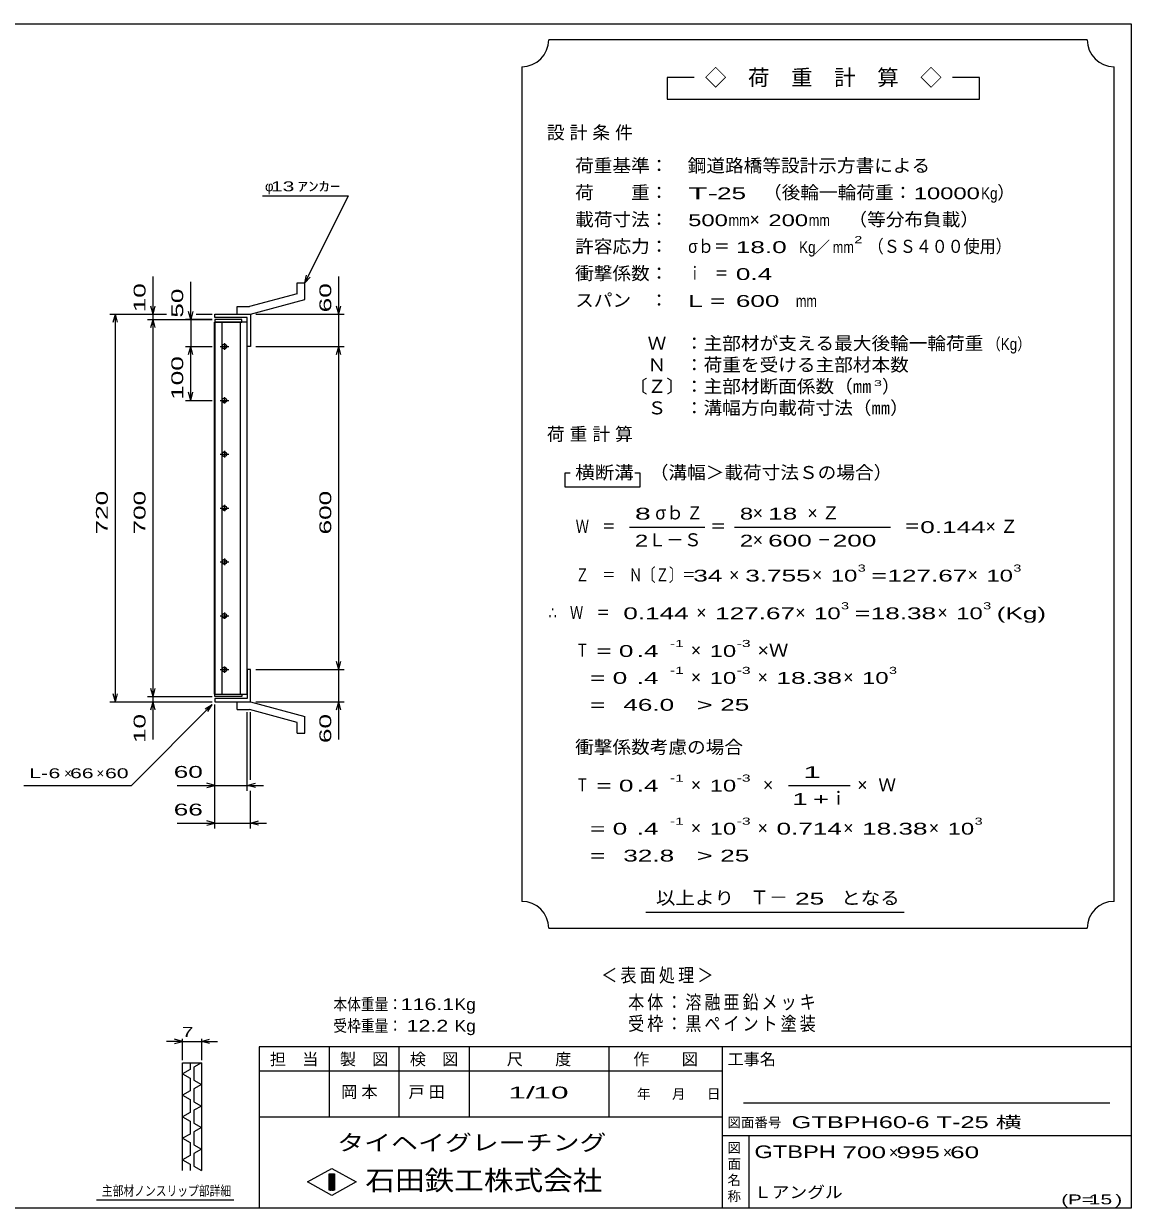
# Model space of a CAD drawing. Units: millimetres, scale not verified. Extents: x -1820 to 1731, y -1282 to 1054.
# Drawn here: x -326 to 1731, y -1146 to 1054 of the extents above; entities that cross this region are included whole.
import ezdxf
from ezdxf.enums import TextEntityAlignment as Align

# ---------------------------------------------------------------- set-up
doc = ezdxf.new("R2010")
doc.units = ezdxf.units.MM
doc.header["$LTSCALE"] = 10
for name, color, linetype, lineweight in [('0_2', 150, 'Continuous', 25), ('16', 3, 'Continuous', 25), ('19', 6, 'Continuous', 25), ('22', 2, 'Continuous', 25), ('32', 4, 'Continuous', 25)]:
    doc.layers.add(name, color=color, linetype=linetype, lineweight=lineweight)
doc.styles.add('ベクトル', font='')
doc.styles.get('ベクトル').set_extended_font_data('ベクトル')

msp = doc.modelspace()

# ---------------------------------------------------------------- linework, layer by layer
at = {"layer": '0_2'}
for p, q in [((-1729, 1053.5), (1731, 1053.5)), ((1731, 1053.5), (1731, -1146.5)), ((1731, -846.5), (111, -846.5)), ((111, -846.5), (111, -1146.5)), ((241, -846.5), (241, -976.5)), ((371, -976.5), (371, -846.5)), ((501, -846.5), (501, -976.5)), ((761, -976.5), (761, -846.5)), ((971, -846.5), (971, -1146.5)), ((971, -891.5), (111, -891.5)), ((1691, -951.5), (1011, -951.5)), ((111, -976.5), (971, -976.5)), ((971, -1011.5), (1731, -1011.5)), ((1021, -1146.5), (1021, -1011.5)), ((201, -1097.5), (246, -1072.5)), ((246, -1072.5), (291, -1097.5)), ((246, -1122.5), (201, -1097.5)), ((241, -1082.5), (251, -1082.5)), ((241, -1112.5), (241, -1082.5)), ((241, -1082.5), (243, -1082.5)), ((243, -1082.5), (243, -1112.5)), ((245, -1112.5), (245, -1082.5)), ((245, -1082.5), (247, -1082.5)), ((291, -1097.5), (246, -1122.5)), ((247, -1082.5), (247, -1112.5)), ((249, -1112.5), (249, -1082.5)), ((249, -1082.5), (251, -1082.5)), ((251, -1082.5), (251, -1112.5)), ((251, -1082.5), (251, -1112.5)), ((251, -1112.5), (241, -1112.5)), ((243, -1112.5), (245, -1112.5)), ((247, -1112.5), (249, -1112.5)), ((1731, -1146.5), (-1729, -1146.5))]:
    msp.add_line(p, q, dxfattribs=at)
at = {"layer": '16'}
for p, q in [((28.3, -191.5), (28.3, 499.5)), ((28.3, 499.5), (29, 499.5)), ((79, 504), (29, 504)), ((29, 504), (29, 499.5)), ((29, 499.5), (79, 499.5)), ((29, 499.5), (29, -191.5)), ((89, 499.5), (29, 499.5)), ((41.5, 499.5), (41.5, -191.5)), ((76.5, -191.5), (76.5, 499.5)), ((79, 499.5), (79, 504)), ((89, -191.5), (89, 499.5)), ((38.5, 454), (54.5, 454)), ((48.5, 457), (44.5, 457)), ((44.5, 451), (48.5, 451)), ((46.5, 460), (46.5, 448)), ((38.5, 354), (54.5, 354)), ((48.5, 357), (44.5, 357)), ((46.5, 360), (46.5, 348)), ((44.5, 351), (48.5, 351)), ((38.5, 254), (54.5, 254)), ((48.5, 257), (44.5, 257)), ((44.5, 251), (48.5, 251)), ((46.5, 260), (46.5, 248)), ((38.5, 154), (54.5, 154)), ((48.5, 157), (44.5, 157)), ((46.5, 160), (46.5, 148)), ((44.5, 151), (48.5, 151)), ((38.5, 54), (54.5, 54)), ((48.5, 57), (44.5, 57)), ((44.5, 51), (48.5, 51)), ((46.5, 60), (46.5, 48)), ((48.5, -43), (44.5, -43)), ((46.5, -40), (46.5, -52)), ((38.5, -46), (54.5, -46)), ((44.5, -49), (48.5, -49)), ((38.5, -146), (54.5, -146)), ((48.5, -143), (44.5, -143)), ((44.5, -149), (48.5, -149)), ((46.5, -140), (46.5, -152)), ((29, -191.5), (28.3, -191.5)), ((29, -191.5), (79, -191.5)), ((29, -196), (29, -191.5)), ((29, -191.5), (89, -191.5)), ((79, -196), (29, -196)), ((79, -191.5), (79, -196))]:
    msp.add_line(p, q, dxfattribs=at)
for centre, radius, start, end in [((44.5, 454), 3, 90, 270), ((46.5, 454), 4, 46.6, 133.4), ((46.5, 454), 4, 226.6, 313.4), ((48.5, 454), 3, 270, 90), ((44.5, 354), 3, 90, 270), ((46.5, 354), 4, 46.6, 133.4), ((48.5, 354), 3, 270, 90), ((46.5, 354), 4, 226.6, 313.4), ((44.5, 254), 3, 90, 270), ((46.5, 254), 4, 46.6, 133.4), ((46.5, 254), 4, 226.6, 313.4), ((48.5, 254), 3, 270, 90), ((44.5, 154), 3, 90, 270), ((46.5, 154), 4, 46.6, 133.4), ((48.5, 154), 3, 270, 90), ((46.5, 154), 4, 226.6, 313.4), ((44.5, 54), 3, 90, 270), ((46.5, 54), 4, 46.6, 133.4), ((46.5, 54), 4, 226.6, 313.4), ((48.5, 54), 3, 270, 90), ((44.5, -46), 3, 90, 270), ((46.5, -46), 4, 46.6, 133.4), ((48.5, -46), 3, 270, 90), ((46.5, -46), 4, 226.6, 313.4), ((44.5, -146), 3, 90, 270), ((46.5, -146), 4, 46.6, 133.4), ((46.5, -146), 4, 226.6, 313.4), ((48.5, -146), 3, 270, 90)]:
    msp.add_arc(centre, radius, start, end, dxfattribs=at)
at = {"layer": '19'}
for p, q in [((182, 572), (196, 572)), ((182, 552), (182, 572)), ((196, 541), (196, 572)), ((182, 552), (93, 528)), ((70, 528), (93, 528)), ((70, 514), (70, 528)), ((95, 514), (196, 541)), ((29, 508), (29, 514)), ((29, 514), (94, 514)), ((89, 508), (29, 508)), ((70, 514), (95, 514)), ((89, 454), (89, 508)), ((94, 514), (95, 513)), ((95, 513), (95, 454)), ((95, 454), (89, 454)), ((95, -146), (89, -146)), ((89, -146), (89, -200)), ((95, -205), (95, -146)), ((29, -200), (29, -206)), ((89, -200), (29, -200)), ((29, -206), (94, -206)), ((70, -206), (95, -206)), ((70, -220), (70, -206)), ((70, -220), (93, -220)), ((182, -244), (93, -220)), ((94, -206), (95, -205)), ((95, -206), (196, -233)), ((196, -264), (196, -233)), ((182, -264), (182, -244)), ((182, -264), (196, -264))]:
    msp.add_line(p, q, dxfattribs=at)
at = {"layer": '22', "color": 4}
for p, q in [((1649, 1023.5), (649, 1023.5)), ((599, 973.5), (599, -576.5)), ((1699, -576.5), (1699, 973.5)), ((919, 953.5), (869, 953.5)), ((869, 953.5), (869, 913.5)), ((1449, 953.5), (1399, 953.5)), ((1449, 913.5), (1449, 953.5)), ((869, 913.5), (1449, 913.5)), ((117, 734), (277, 734)), ((196, 572), (277, 734)), ((-86, 514), (-86, 584)), ((-16, 504), (-16, 574)), ((196, 572), (199, 586.6)), ((196, 572), (206, 583)), ((259, 514), (259, 584)), ((-86, 514), (-90, 529)), ((-86, 514), (-82, 529)), ((259, 514), (255, 529)), ((259, 514), (263, 529)), ((-166, 514), (-61, 514)), ((-160, 499), (-156, 514)), ((-152, 499), (-156, 514)), ((-156, -206), (-156, 514)), ((-96, 514), (-61, 514)), ((-86, 504), (-86, 514)), ((-16, 504), (-20, 519)), ((-12, 519), (-16, 504)), ((-6, 514), (24, 514)), ((-6, 514), (24, 514)), ((105, 514), (269, 514)), ((259, 454), (259, 514)), ((-96, 504), (24, 504)), ((-90, 489), (-86, 504)), ((-82, 489), (-86, 504)), ((-86, -196), (-86, 504)), ((24, 504), (-26, 504)), ((-16, 504), (-16, 454)), ((-26, 454), (24, 454)), ((-20, 439), (-16, 454)), ((-12, 439), (-16, 454)), ((-16, 354), (-16, 454)), ((105, 454), (269, 454)), ((255, 439), (259, 454)), ((263, 439), (259, 454)), ((259, -146), (259, 454)), ((-26, 354), (24, 354)), ((-16, 354), (-20, 369)), ((-16, 354), (-12, 369)), ((689, 218.5), (679, 218.5)), ((679, 218.5), (679, 193.5)), ((819, 218.5), (809, 218.5)), ((819, 193.5), (819, 218.5)), ((679, 193.5), (819, 193.5)), ((799, 118.5), (939, 118.5)), ((994, 118.5), (1284, 118.5)), ((259, -146), (255, -131)), ((259, -146), (263, -131)), ((105, -146), (269, -146)), ((259, -206), (259, -146)), ((-156, -206), (-160, -191)), ((-156, -206), (-152, -191)), ((-96, -196), (24, -196)), ((-86, -196), (-90, -181)), ((-86, -196), (-82, -181)), ((-86, -206), (-86, -196)), ((-166, -206), (24, -206)), ((-126, -361), (24, -211)), ((-96, -206), (24, -206)), ((-90, -221), (-86, -206)), ((-82, -221), (-86, -206)), ((-86, -276), (-86, -206)), ((11, -219), (24, -211)), ((16, -224), (24, -211)), ((29, -371), (29, -211)), ((29, -441), (29, -211)), ((105, -206), (269, -206)), ((255, -221), (259, -206)), ((263, -221), (259, -206)), ((259, -276), (259, -206)), ((89, -371), (89, -225)), ((95, -351), (95, -225)), ((-326, -361), (-126, -361)), ((-41, -361), (29, -361)), ((29, -361), (14, -357)), ((14, -365), (29, -361)), ((29, -361), (89, -361)), ((89, -361), (104, -357)), ((104, -365), (89, -361)), ((89, -361), (119, -361)), ((95, -441), (95, -371)), ((1094, -361.5), (1209, -361.5)), ((-41, -431), (29, -431)), ((29, -431), (14, -427)), ((14, -435), (29, -431)), ((29, -431), (95, -431)), ((95, -431), (110, -427)), ((110, -435), (95, -431)), ((95, -431), (125, -431)), ((829, -596.5), (1309, -596.5)), ((649, -626.5), (1649, -626.5))]:
    msp.add_line(p, q, dxfattribs=at)
for centre, start, end in [((599, 1023.5), 270, 0), ((1699, 1023.5), 180, 270), ((599, -626.5), 0, 90), ((1699, -626.5), 90, 180)]:
    msp.add_arc(centre, 50, start, end, dxfattribs=at)
at = {"layer": '32'}
for p, q in [((-31, -836.5), (-46, -832.5)), ((-31, -871.5), (-31, -831.5)), ((4, -831.5), (4, -871.5)), ((4, -836.5), (19, -832.5)), ((-31, -836.5), (-61, -836.5)), ((-46, -840.5), (-31, -836.5)), ((-31, -836.5), (4, -836.5)), ((19, -840.5), (4, -836.5)), ((4, -836.5), (34, -836.5)), ((-31, -876.5), (4, -876.5)), ((-31, -1076.5), (-31, -876.5)), ((-17, -876.5), (-17, -888.5)), ((4, -876.5), (-10, -884.5)), ((4, -876.5), (4, -1076.5)), ((-17, -888.5), (-31, -896.5)), ((-31, -896.5), (-17, -904.5)), ((-10, -884.5), (-10, -908.5)), ((-17, -904.5), (-17, -928.5)), ((-10, -908.5), (4, -916.5)), ((4, -916.5), (-10, -924.5)), ((-17, -928.5), (-31, -936.5)), ((-31, -936.5), (-17, -944.5)), ((-17, -944.5), (-17, -968.5)), ((-10, -924.5), (-10, -948.5)), ((-10, -948.5), (4, -956.5)), ((4, -956.5), (-10, -964.5)), ((-10, -964.5), (-10, -988.5)), ((-17, -968.5), (-31, -976.5)), ((-31, -976.5), (-17, -984.5)), ((-17, -984.5), (-17, -1008.5)), ((-10, -988.5), (4, -996.5)), ((-17, -1008.5), (-31, -1016.5)), ((4, -996.5), (-10, -1004.5)), ((-10, -1004.5), (-10, -1028.5)), ((-31, -1016.5), (-17, -1024.5)), ((-17, -1024.5), (-17, -1048.5)), ((-10, -1028.5), (4, -1036.5)), ((-17, -1048.5), (-31, -1056.5)), ((4, -1036.5), (-10, -1044.5)), ((-10, -1044.5), (-10, -1068.5)), ((-31, -1056.5), (-17, -1064.5)), ((-17, -1064.5), (-17, -1076.5)), ((-10, -1068.5), (4, -1076.5)), ((64, -1131.5), (-191, -1131.5))]:
    msp.add_line(p, q, dxfattribs=at)

# ---------------------------------------------------------------- texts
at = {"layer": '0_2', "style": 'ベクトル'}
for s, height, p in [('担\u3000当', 21.99, (131, -869.5)), ('製\u3000図', 21.99, (261, -869.5)), ('検\u3000図', 21.99, (391, -869.5)), ('尺\u3000\u3000度', 21.99, (571, -869.5)), ('作\u3000\u3000図', 21.99, (806, -869.5)), ('工事名', 21.99, (981, -869.5)), ('年', 18.3, (813, -934)), ('月', 18.3, (878, -934)), ('日', 18.3, (943, -934)), ('図面番号', 18.33, (981, -987)), ('図', 18.3, (981, -1034)), ('面', 18.3, (981, -1064)), ('名', 18.3, (981, -1094)), ('称', 18.3, (981, -1124))]:
    msp.add_text(s, height=height, dxfattribs=at).set_placement(p, align=Align.MIDDLE_LEFT)
at = {"layer": '0_2', "color": 222, "style": 'ベクトル'}
for s, height, width, p in [('タイヘイグレーチング', 29.33, 1.25, (256, -1024.5)), ('石田鉄工株式会社', 36.66, 1.1, (308.5, -1094.5))]:
    msp.add_text(s, height=height, dxfattribs=dict(at, width=width)).set_placement(p, align=Align.MIDDLE_LEFT)
at = {"layer": '22', "style": 'ベクトル'}
for s, height, p in [('◇\u3000荷\u3000重\u3000計\u3000算\u3000◇', 29.33, (939, 953.5)), ('φ', 18.3, (122, 751.5)), ('）', 24.2, (1482, 740)), ('×', 24.2, (1022, 690)), ('／', 22, (1141.5, 638.5)), ('）', 24.2, (1268, 380)), ('σｂ', 24.19, (847, 145)), ('×', 24.2, (1028, 145)), ('Ｌ－Ｓ', 24.19, (834, 95)), ('×', 24.2, (1028, 95)), ('×', 24.2, (984, 30)), ('×', 24.2, (1138, 30)), ('×', 24.2, (1427, 30)), ('×', 24.2, (923, -40)), ('×', 24.2, (1107, -40)), ('×', 24.2, (1371, -40)), ('×', 24.2, (913, -110)), ('×', 24.2, (913, -160)), ('×', 24.2, (1037, -160)), ('×', 24.2, (1196, -160)), ('×', 18.3, (-251, -338.5)), ('×', 18.3, (-191, -338.5)), ('Ｗ', 24.2, (1261, -360)), ('×', 24.2, (913, -360)), ('×', 24.2, (1047, -360)), ('ｉ', 24.2, (1170.5, -385)), ('×', 24.2, (1222, -360)), ('×', 24.2, (913, -440)), ('×', 24.2, (1037, -440)), ('×', 24.2, (1196, -440)), ('×', 24.2, (1355, -440)), ('Ｔ－', 25.66, (1023, -569)), ('×', 22, (1281, -1042.5)), ('×', 22, (1381, -1042.5))]:
    msp.add_text(s, height=height, dxfattribs=at).set_placement(p, align=Align.MIDDLE_LEFT)
for s, height, width, p in [('荷重基準：\u3000', 24.19, 1.05, (698, 790)), ('鋼道路橋等設計示方書による', 24.19, 1.05, (907, 790)), (' 13 ', 18.33, 1.6, (122, 751.5)), ('ｱﾝｶｰ', 18.33, 1.6, (182, 751.5)), ('荷\u3000\u3000重：\u3000', 24.19, 1.05, (698, 740)), ('T-', 21.99, 2, (908, 738.5)), (' 25 ', 21.99, 1.65, (948, 738.5)), ('（後輪一輪荷重：', 24.19, 1.05, (1047, 740)), ('10000', 21.99, 1.5, (1327, 738.5)), ('Kg', 21.99, 0.85, (1452, 738.5)), ('載荷寸法：\u3000', 24.19, 1.05, (698, 690)), ('\u3000（等分布負載）', 24.19, 1.05, (1171, 690)), ('500', 21.99, 1.5, (908, 688.5)), ('mm', 21.99, 0.8, (983, 688.5)), ('200', 21.99, 1.5, (1057, 688.5)), ('mm', 21.99, 0.8, (1132, 688.5)), ('許容応力：\u3000', 24.19, 1.05, (698, 640)), ('σｂ＝', 24.19, 0.9, (908, 640)), (' 18.0', 21.99, 1.65, (983, 638.5)), ('Kg', 21.99, 0.85, (1114, 638.5)), ('mm', 21.99, 0.8, (1176.5, 638.5)), ('2', 13.2, 1.5, (1216.5, 652.5)), ('（ＳＳ４００使用）', 24.19, 0.9, (1241.5, 640)), ('衝撃係数：\u3000', 24.19, 1.05, (698, 590)), ('ｉ\u3000＝', 24.19, 0.75, (908, 590)), (' 0.4', 21.99, 1.65, (983, 588.5)), ('スパン\u3000：\u3000', 24.19, 1.05, (698, 540)), ('L =', 21.99, 1.65, (908, 538.5)), (' 600 ', 21.99, 1.65, (983, 538.5)), ('mm', 21.99, 0.8, (1108, 538.5)), ('\u3000Ｗ\u3000：主部材が支える最大後輪一輪荷重', 24.19, 1.05, (798, 460)), ('（Kg）', 21.99, 0.85, (1463, 458.5)), ('\u3000Ｎ\u3000：荷重を受ける主部材本数', 24.19, 1.05, (798, 420)), ('〔Ｚ〕：主部材断面係数（㎜', 24.19, 1.05, (798, 380)), ('3', 11, 1.8, (1253, 386)), ('\u3000Ｓ\u3000：溝幅方向載荷寸法（㎜）', 24.19, 1.05, (798, 340)), ('横断溝', 24.19, 1.1, (698, 220)), ('\u3000（溝幅＞載荷寸法Ｓの場合）', 24.19, 1.05, (802, 220)), ('8', 22, 1.8, (809, 143.5)), ('Ｚ', 24.2, 0.9, (905, 145)), ('8', 22, 1.5, (1004, 143.5)), (' 18 ', 21.99, 1.65, (1043, 143.5)), ('Ｗ\u3000＝', 24.19, 0.75, (699, 120)), ('＝', 24.2, 0.9, (949, 120)), ('＝', 24.2, 0.9, (1309, 120)), ('0.144', 21.99, 1.65, (1339, 118.5)), ('2', 22, 1.5, (809, 93.5)), ('2', 22, 1.5, (1004, 93.5)), (' 600 ', 21.99, 1.65, (1043, 93.5)), ('－', 24.2, 0.75, (1148, 95)), (' 200 ', 21.99, 1.65, (1163, 93.5)), ('Ｚ\u3000＝\u3000Ｎ〔Ｚ〕＝', 24.19, 0.75, (699, 30)), ('3', 13.2, 1.5, (1223, 42.5)), ('3', 13.2, 1.5, (1512, 42.5)), (' 34 ', 21.99, 1.65, (904, 28.5)), ('3.755', 21.99, 1.65, (1014, 28.5)), ('10', 21.99, 1.5, (1173, 28.5)), ('=', 22, 1.7, (1248, 28.5)), ('127.67', 21.99, 1.65, (1278, 28.5)), ('10', 21.99, 1.5, (1462, 28.5)), ('3', 13.2, 1.5, (1192, -27.5)), ('3', 13.2, 1.5, (1456, -27.5)), ('∴\u3000Ｗ\u3000＝', 24.19, 0.75, (649, -40)), (' 0.144', 21.99, 1.65, (774, -41.5)), ('127.67', 21.99, 1.65, (958, -41.5)), ('10', 21.99, 1.5, (1142, -41.5)), ('=', 22, 1.7, (1217, -41.5)), ('18.38', 21.99, 1.65, (1247, -41.5)), ('10', 21.99, 1.5, (1406, -41.5)), ('(Kg)', 21.99, 1.65, (1481, -41.5)), ('Ｔ', 24.2, 0.75, (699, -110)), (' = 0', 21.99, 1.65, (724, -111.5)), (' .4 ', 21.99, 1.65, (799, -111.5)), ('-1', 13.2, 1.65, (874, -97.5)), ('10', 21.99, 1.5, (948, -111.5)), ('-3', 13.2, 1.65, (998, -97.5)), ('×Ｗ', 24.19, 1.1, (1037, -110)), ('  = 0', 21.99, 1.65, (699, -161.5)), (' .4 ', 21.99, 1.65, (799, -161.5)), ('-1', 13.2, 1.65, (874, -147.5)), ('10', 21.99, 1.5, (948, -161.5)), ('-3', 13.2, 1.65, (998, -147.5)), ('18.38', 21.99, 1.65, (1072, -161.5)), ('10', 21.99, 1.5, (1231, -161.5)), ('3', 13.2, 1.5, (1281, -147.5)), ('  =', 21.99, 1.65, (699, -211.5)), (' 46.0', 21.99, 1.65, (774, -211.5)), ('>', 22, 1.7, (924, -211.5)), (' 25 ', 21.99, 1.65, (954, -211.5)), ('衝撃係数考慮の場合', 24.19, 1.05, (698, -290)), ('L-', 18.33, 1.6, (-316, -338.5)), (' 6 ', 18.33, 1.6, (-291, -338.5)), (' 66 ', 18.33, 1.6, (-251, -338.5)), (' 60 ', 18.33, 1.6, (-186, -338.5)), (' 60 ', 21.99, 1.65, (-61, -336)), ('Ｔ', 24.2, 0.75, (699, -360)), (' = 0', 21.99, 1.65, (724, -361.5)), (' .4 ', 21.99, 1.65, (799, -361.5)), ('-1', 13.2, 1.65, (874, -347.5)), ('10', 21.99, 1.5, (948, -361.5)), ('-3', 13.2, 1.65, (998, -347.5)), (' 66 ', 21.99, 1.65, (-61, -406)), ('  = 0', 21.99, 1.65, (699, -441.5)), (' .4 ', 21.99, 1.65, (799, -441.5)), ('-1', 13.2, 1.65, (874, -427.5)), ('10', 21.99, 1.5, (948, -441.5)), ('-3', 13.2, 1.65, (998, -427.5)), ('0.714', 21.99, 1.65, (1072, -441.5)), ('18.38', 21.99, 1.65, (1231, -441.5)), ('10', 21.99, 1.5, (1390, -441.5)), ('3', 13.2, 1.5, (1440, -427.5)), (' 32.8', 21.99, 1.65, (774, -491.5)), ('>', 22, 1.7, (924, -491.5)), (' 25 ', 21.99, 1.65, (954, -491.5)), ('  =', 21.99, 1.65, (699, -491.5)), ('以上より\u3000', 24.19, 1.1, (848, -570)), (' 25 ', 21.99, 1.65, (1093, -571.5)), ('となる', 24.19, 1.1, (1192, -570)), ('本体重量：', 21.99, 0.85, (249, -767.5)), ('116.1', 21.99, 1.35, (374, -767.5)), ('Kg', 21.99, 1.1, (474, -767.5)), ('受枠重量：', 21.99, 0.85, (249, -807.5)), (' 12.2', 21.99, 1.35, (374, -807.5)), ('Kg', 21.99, 1.1, (474, -807.5)), ('1/', 21.99, 2, (574, -931.5)), (' 10 ', 21.99, 2, (604, -931.5)), ('GTBPH60-6 T-25 横     ', 21.99, 1.6, (1100, -986.5)), ('GTBPH', 23.46, 1.4, (1031, -1041.5)), (' 700 ', 21.99, 1.65, (1181, -1042.5)), (' 995 ', 21.99, 1.65, (1281, -1042.5)), (' 60 ', 21.99, 1.65, (1381, -1042.5)), ('Ｌアングル', 21.99, 1.1, (1030, -1116.5)), ('(P=', 18.33, 1.55, (1601, -1130)), (' 15 ', 18.33, 1.6, (1641, -1130)), (')', 18.3, 1.6, (1701, -1130))]:
    msp.add_text(s, height=height, dxfattribs=dict(at, width=width)).set_placement(p, align=Align.MIDDLE_LEFT)
at = {"layer": '22', "style": 'ベクトル', "width": 1.65}
for s, p in [(' 10 ', (-111, 504)), (' 50 ', (-41, 494)), (' 60 ', (234, 504)), (' 100 ', (-41, 341.5)), (' 720 ', (-181, 91.5)), (' 700 ', (-111, 91.5)), (' 600 ', (234, 91.5)), (' 10 ', (-111, -296)), (' 60 ', (234, -296))]:
    msp.add_text(s, height=21.99, rotation=90, dxfattribs=at).set_placement(p, align=Align.MIDDLE_LEFT)
at = {"layer": '22', "attachment_point": 4, "style": 'ベクトル'}
for s, insert, char_height in [('\\T1.28;設計条件', (645.5, 850), 24.19), ('\\T1.28;荷重計算', (645.5, 290), 24.19), ('\\T1.42;×Ｚ', (1129.5, 145), 24.19), ('\\T1.42;×Ｚ', (1460.5, 120), 24.19), ('\\T1.25;\\W2;\\~1\\~', (1101.5, -336.5), 21.99), ('\\T1.33;\\W1.75;1+', (1101.5, -386.5), 21.99), ('\\T1.2;\\W0.85;＜表面処理＞', (746.5, -715), 25.66), ('\\T1.19;\\W0.85;本体：溶融亜鉛メッキ', (796.5, -765), 25.66), ('\\T1.19;\\W0.85;受枠：黒ペイント塗装', (796.5, -805), 25.66), ('\\T1.25;岡本\u3000', (263.5, -931.5), 21.99), ('\\T1.25;戸田\u3000', (388.5, -931.5), 21.99)]:
    msp.add_mtext(s, dxfattribs=dict(at, insert=insert, char_height=char_height))
at = {"layer": '32', "color": 2, "style": 'ベクトル'}
for s, width, p in [(' 7 ', 1.6, (-43.5, -819)), ('主部材ノンスリップ部詳細', 0.8, (-181, -1114))]:
    msp.add_text(s, height=18.33, dxfattribs=dict(at, width=width)).set_placement(p, align=Align.MIDDLE_LEFT)

doc.saveas('drawing.dxf')
